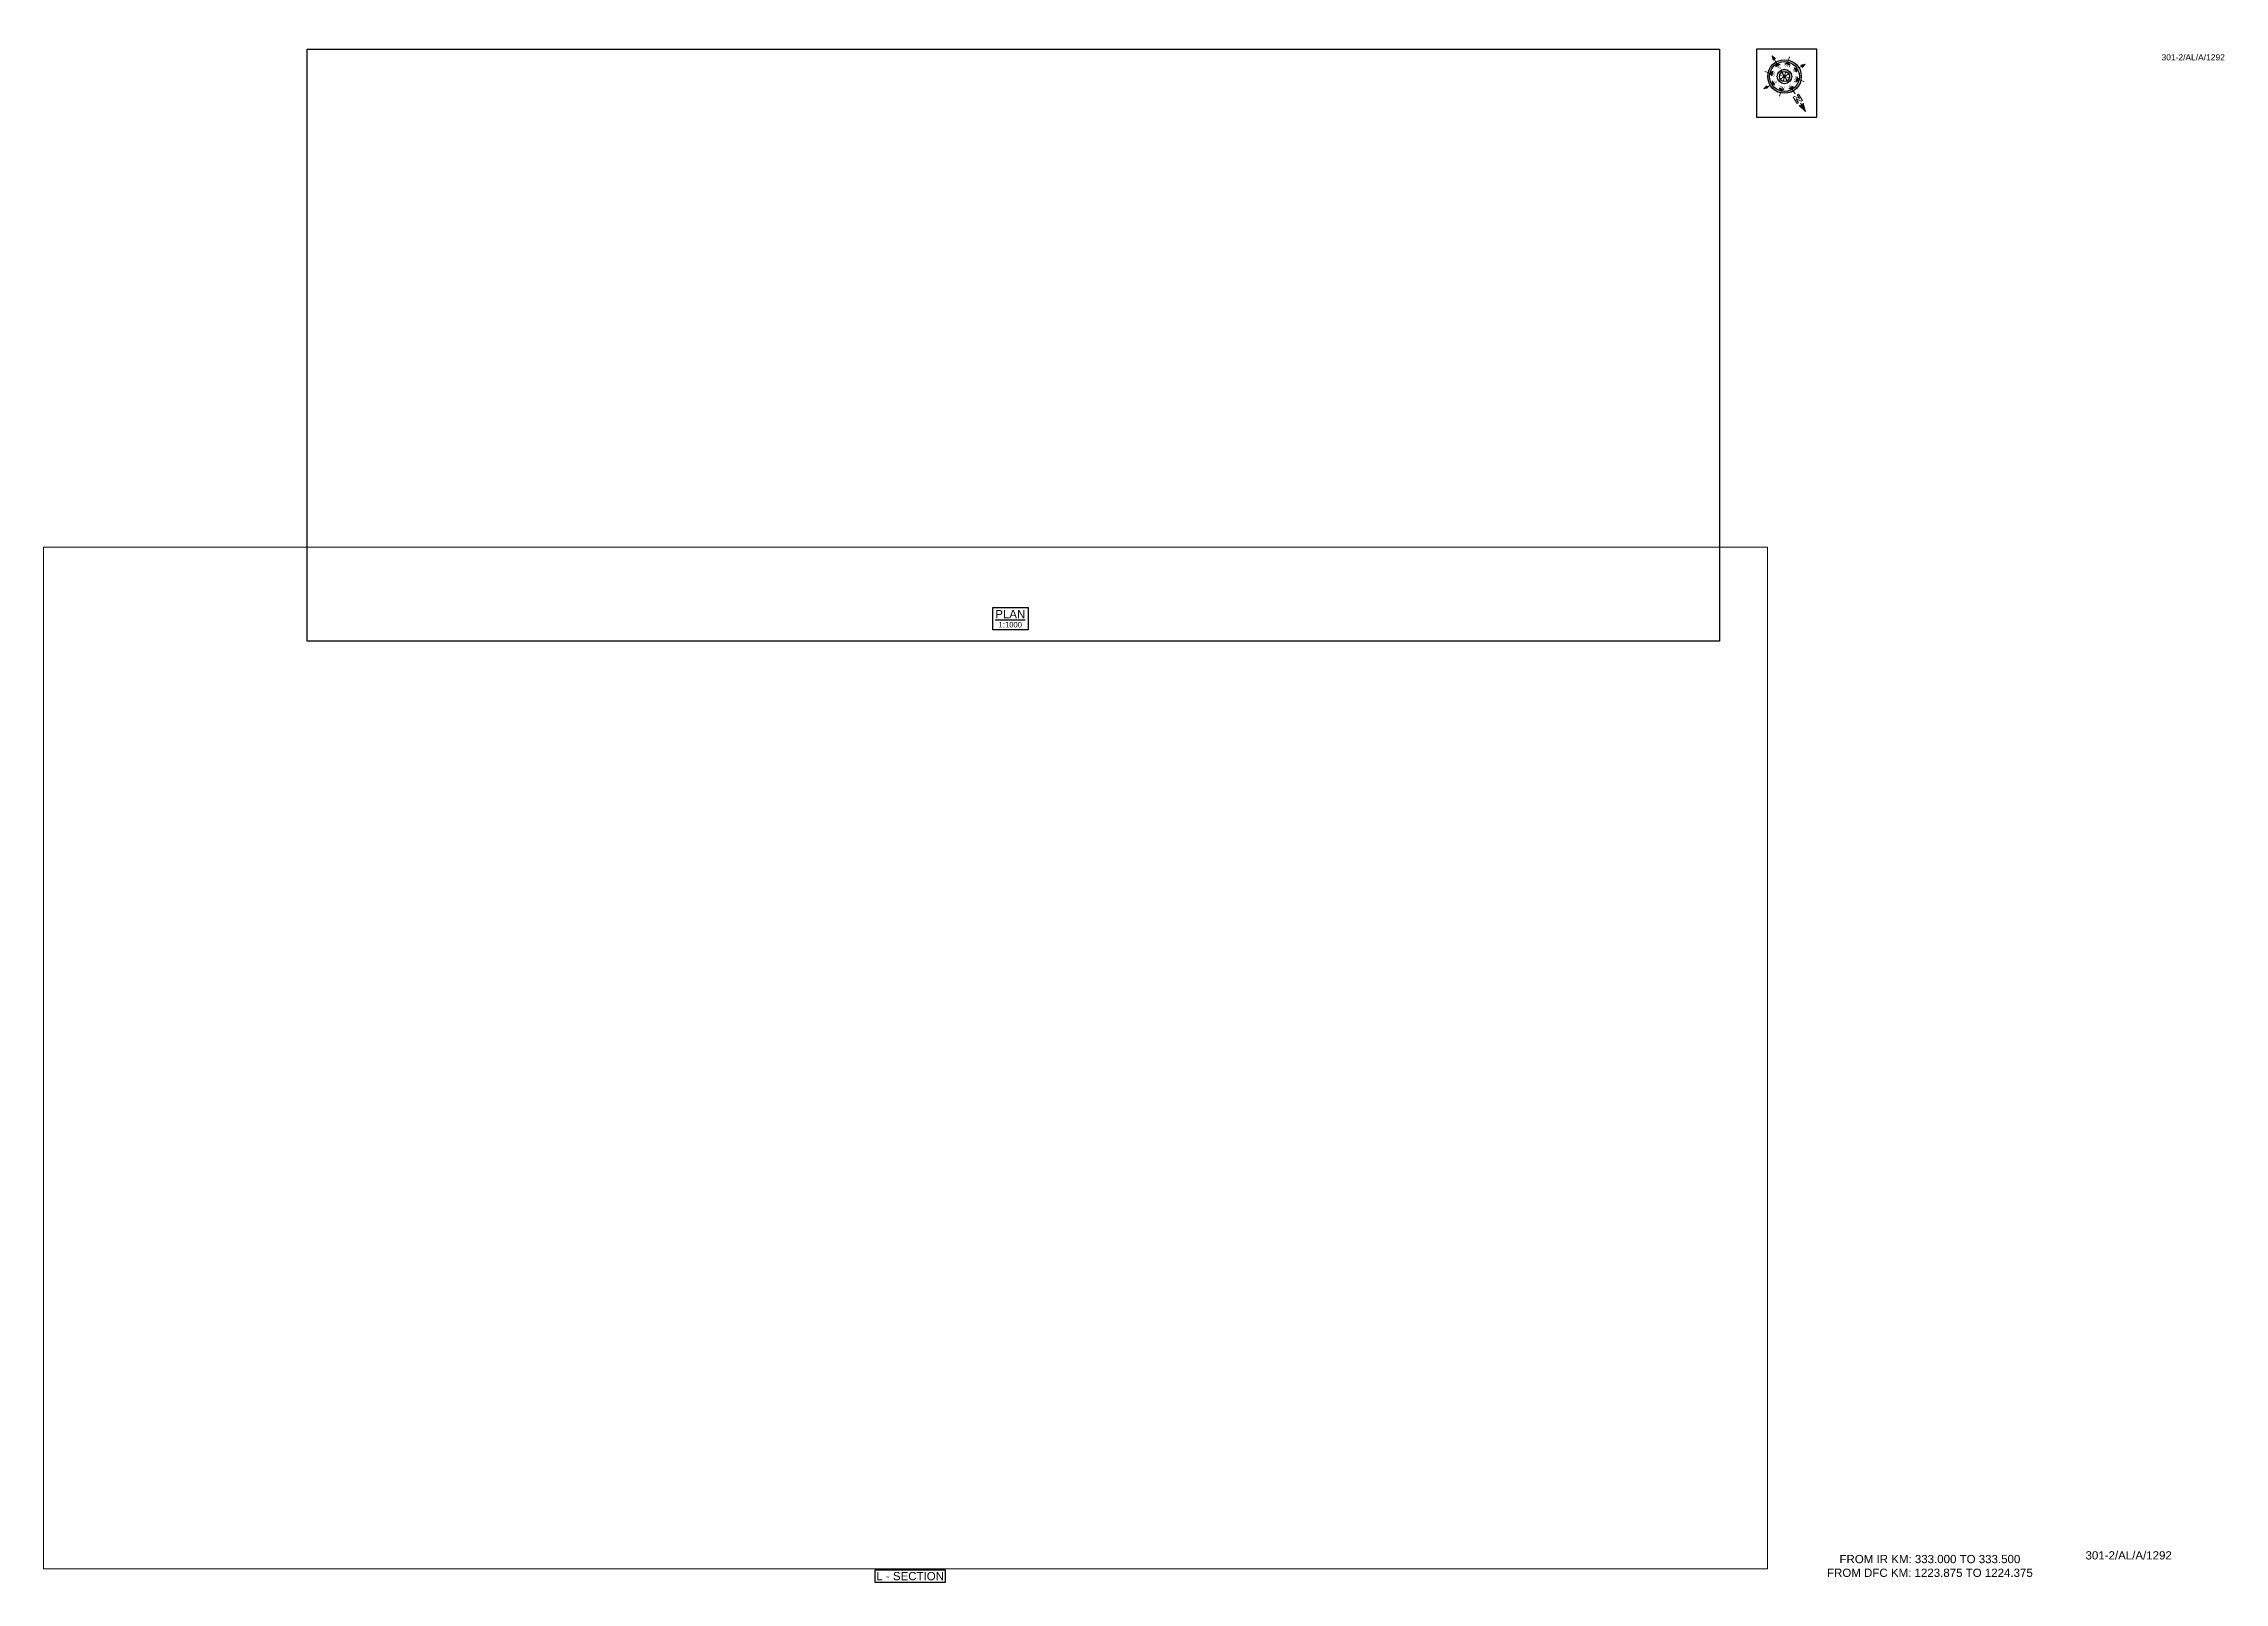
# Paper-space layout '1292' of a CAD drawing. Header units: metres. Extents: x 30 to 825, y 20 to 581.
import ezdxf
from ezdxf.enums import TextEntityAlignment as Align

# ---------------------------------------------------------------- set-up
doc = ezdxf.new("R2010")
doc.units = ezdxf.units.M
doc.header["$MEASUREMENT"] = 0
doc.layers.get('Defpoints').update_dxf_attribs({"color": 5})
doc.layers.add('title', color=7, linetype='Continuous')
doc.styles.get("Standard").update_dxf_attribs({"font": 'arial.ttf'})
doc.styles.add('Style-Arial', font='arial.ttf')

# ---------------------------------------------------------------- blocks, each defined once
blk = doc.blocks.new('N')
for points in [[(0, 8.41), (-0.49, 6.68), (0, 6.93)], [(0.49, 6.68), (0, 6.93), (0, 8.41)], [(-4.93, 0), (-4.07, 0.25), (-4.19, 0)], [(-4.07, -0.25), (-4.19, 0), (-4.93, 0)], [(-3.08, 0), (-2.59, 0.49), (-2.59, -0.49)], [(-2.18, 2.18), (-1.48, 2.18), (-2.18, 1.48)], [(0, 3.08), (0.49, 2.59), (-0.49, 2.59)], [(2.18, 2.18), (2.18, 1.48), (1.48, 2.18)], [(3.08, 0), (2.59, -0.49), (2.59, 0.49)], [(4.07, 0.25), (4.19, 0), (4.93, 0)], [(4.93, 0), (4.07, -0.25), (4.19, 0)], [(-2.18, -2.18), (-2.18, -1.48), (-1.48, -2.18)], [(0, -3.08), (-0.49, -2.59), (0.49, -2.59)], [(0, -4.93), (-0.25, -4.07), (0, -4.19)], [(0.25, -4.07), (0, -4.19), (0, -4.93)], [(2.18, -2.18), (1.48, -2.18), (2.18, -1.48)]]:
    blk.add_hatch(color=7).paths.add_polyline_path(points, flags=0)
h = blk.add_hatch(color=7)
h.paths.add_polyline_path([(0, -3.08), (0, -3.46, 1), (0, 3.46), (0, 3.08, -1)])
h.paths.add_polyline_path([(0, 1.05), (0, 1.48, 1), (0, -1.48), (0, -1.05, -1)])
at = {"color": 7, "linetype": 'ByBlock', "lineweight": 13}
for p, q in [((-0.61, 4.57), (-0.61, 6.12)), ((-0.61, 6.12), (-0.3, 6.12)), ((-0.3, 6.12), (0.32, 5.19)), ((0.32, 4.57), (-0.3, 5.5)), ((-0.3, 5.5), (-0.3, 4.57)), ((0.32, 5.19), (0.32, 6.12)), ((0.32, 6.12), (0.64, 6.12)), ((0.64, 6.12), (0.64, 4.57))]:
    blk.add_line(p, q, dxfattribs=at)
at = {"color": 7, "lineweight": 13}
for p, q in [((0, 6.41), (0, 7.28)), ((-3.46, 0), (-4.19, 0)), ((-2.45, 2.45), (-2.97, 2.97)), ((1.05, 0), (-1.05, 0)), ((-1.05, 0), (1.05, 0)), ((-0.74, 0.74), (0.74, -0.74)), ((0.74, 0.74), (-0.74, -0.74)), ((0.74, -0.74), (-0.74, 0.74)), ((-0.74, -0.74), (0.74, 0.74)), ((0, 3.46), (0, 4.19)), ((0, 3.46), (0, 3.08)), ((0, 1.05), (0, 1.48)), ((0, 1.05), (0, -1.05)), ((0, -1.05), (0, 1.05)), ((2.45, 2.45), (2.97, 2.97)), ((3.46, 0), (4.19, 0)), ((-2.45, -2.45), (-2.97, -2.97)), ((0, -1.05), (0, -1.48)), ((0, -3.46), (0, -3.08)), ((0, -3.46), (0, -4.19)), ((2.45, -2.45), (2.97, -2.97))]:
    blk.add_line(p, q, dxfattribs=at)
at = {"color": 7, "linetype": 'ByBlock', "lineweight": 13}
for points in [[(-0.3, 4.57), (-0.61, 4.57)], [(0.32, 4.57), (0.64, 4.57)]]:
    blk.add_lwpolyline(points, dxfattribs=at)
at = {"color": 7, "lineweight": 13}
for points in [[(0, 8.41), (-0.49, 6.68), (0, 6.93), (0, 6.93)], [(0.49, 6.68), (0, 6.93), (0, 8.41), (0, 8.41)], [(-4.93, 0), (-4.07, 0.25), (-4.19, 0), (-4.19, 0)], [(-4.07, -0.25), (-4.19, 0), (-4.93, 0), (-4.93, 0)], [(-3.08, 0), (-2.59, 0.49), (-2.59, -0.49), (-2.59, -0.49)], [(-2.18, 2.18), (-1.48, 2.18), (-2.18, 1.48), (-2.18, 1.48)], [(0, 3.08), (0.49, 2.59), (-0.49, 2.59), (-0.49, 2.59)], [(2.18, 2.18), (2.18, 1.48), (1.48, 2.18), (1.48, 2.18)], [(3.08, 0), (2.59, -0.49), (2.59, 0.49), (2.59, 0.49)], [(4.07, 0.25), (4.19, 0), (4.93, 0), (4.93, 0)], [(4.93, 0), (4.07, -0.25), (4.19, 0), (4.19, 0)], [(-2.18, -2.18), (-2.18, -1.48), (-1.48, -2.18), (-1.48, -2.18)], [(0, -3.08), (-0.49, -2.59), (0.49, -2.59), (0.49, -2.59)], [(0, -4.93), (-0.25, -4.07), (0, -4.19), (0, -4.19)], [(0.25, -4.07), (0, -4.19), (0, -4.93), (0, -4.93)], [(2.18, -2.18), (1.48, -2.18), (2.18, -1.48), (2.18, -1.48)]]:
    blk.add_lwpolyline(points, close=True, dxfattribs=at)
at = {"color": 7}
for radius in [3.46, 3.08, 1.48, 1.05]:
    blk.add_circle((0, 0), radius, dxfattribs=at)
for s, rotation, p in [('W', 90, (-2.1, 0)), ('NW', 45, (-1.48, 1.48)), ('NE', 315, (1.48, 1.48)), ('E', 270, (1.97, 0)), ('SW', 135, (-1.48, -1.48)), ('SE', 225, (1.48, -1.48))]:
    blk.add_text(s, height=0.6, rotation=rotation, dxfattribs=at).set_placement(p, align=Align.CENTER)
for s, p in [('N', (0, 2.1)), ('S', (0, -2.47))]:
    blk.add_text(s, height=0.6, dxfattribs=at).set_placement(p, align=Align.CENTER)

psp = doc.layouts.new('1292')

# ---------------------------------------------------------------- linework, layer by layer
psp.add_lwpolyline([(332.72, 20), (332.72, 24.6), (358.25, 24.6), (358.25, 20)], close=True)
at = {"layer": 'Defpoints'}
psp.add_lwpolyline([(125.7, 579), (640.54, 579), (640.54, 363.12), (125.7, 363.12)], close=True, dxfattribs=at)
at = {"layer": 'title', "color": 7, "linetype": 'Continuous', "lineweight": -3}
psp.add_lwpolyline([(375.6, 375.45), (388.48, 375.45), (388.48, 367.3), (375.6, 367.3)], close=True, dxfattribs=at)

# ---------------------------------------------------------------- texts
at = {"style": 'Style-Arial'}
for height, p in [(2.2, (801.62, 574.91)), (3, (773.92, 28.36))]:
    psp.add_text('301-2/AL/A/1292', height=height, dxfattribs=at).set_placement(p)
at = {"insert": (664.78, 30.01), "char_height": 3, "attachment_point": 1, "style": 'Style-Arial'}
psp.add_mtext_dynamic_manual_height_columns('\\pxqc;FROM IR KM: 333.000 TO 333.500\\P{\\C1;FROM DFC KM: 1223.875 TO 1224.375}', width=104.8357, gutter_width=17.5, heights=[0], dxfattribs=at)
at = {"layer": 'title', "color": 7, "linetype": 'Continuous', "lineweight": -3, "style": 'Style-Arial'}
for s, height, p in [('%%UPLAN', 3, (381.99, 373.01)), ('1:1000', 2, (381.99, 369.15))]:
    psp.add_text(s, height=height, dxfattribs=at).set_placement(p, align=Align.MIDDLE)
at = {"layer": 'title', "style": 'Style-Arial'}
psp.add_text('L - SECTION', height=3, rotation=0.00006, dxfattribs=at).set_placement((345.5, 22.3), align=Align.MIDDLE_CENTER)

# ---------------------------------------------------------------- viewports
at = {"layer": 'Defpoints', "view_twist_angle": 211.03439127}
vp = psp.add_viewport(center=(383.12, 471.06), size=(514.84, 215.8755), view_center_point=(1223145.54, -3229762.56), view_height=215.8755, dxfattribs=at)
vp.dxf.flags = 0x10000  # cut along an outline
vp.dxf.clipping_boundary_handle = psp.add_lwpolyline([(125.7, 579), (640.54, 579), (640.54, 363.12), (125.7, 363.12)], format="xyb", close=True, dxfattribs={"invisible": 1}).dxf.handle
at = {"layer": 'Defpoints'}
psp.add_viewport(center=(343.82, 211.18), size=(628.33, 372.3672), view_center_point=(28210.14, 3552.26), view_height=372.3672, status=3, dxfattribs=at)

# ---------------------------------------------------------------- wipeouts: each hides what was drawn before it
psp.add_wipeout([(653.96, 579), (676, 579), (676, 554.19), (653.96, 554.19)])

# ---------------------------------------------------------------- next in the draw order: linework, layer by layer
psp.add_lwpolyline([(676, 579), (653.96, 579), (653.96, 554.19), (676, 554.19)], close=True)

# ---------------------------------------------------------------- next in the draw order: block references
at = {"xscale": 1.77154152297335, "yscale": 1.77154152297335, "zscale": 1.77154152297335, "rotation": 211.0343912723542}
psp.add_blockref('N', (664.2, 569), dxfattribs=at)

doc.saveas('drawing.dxf')
